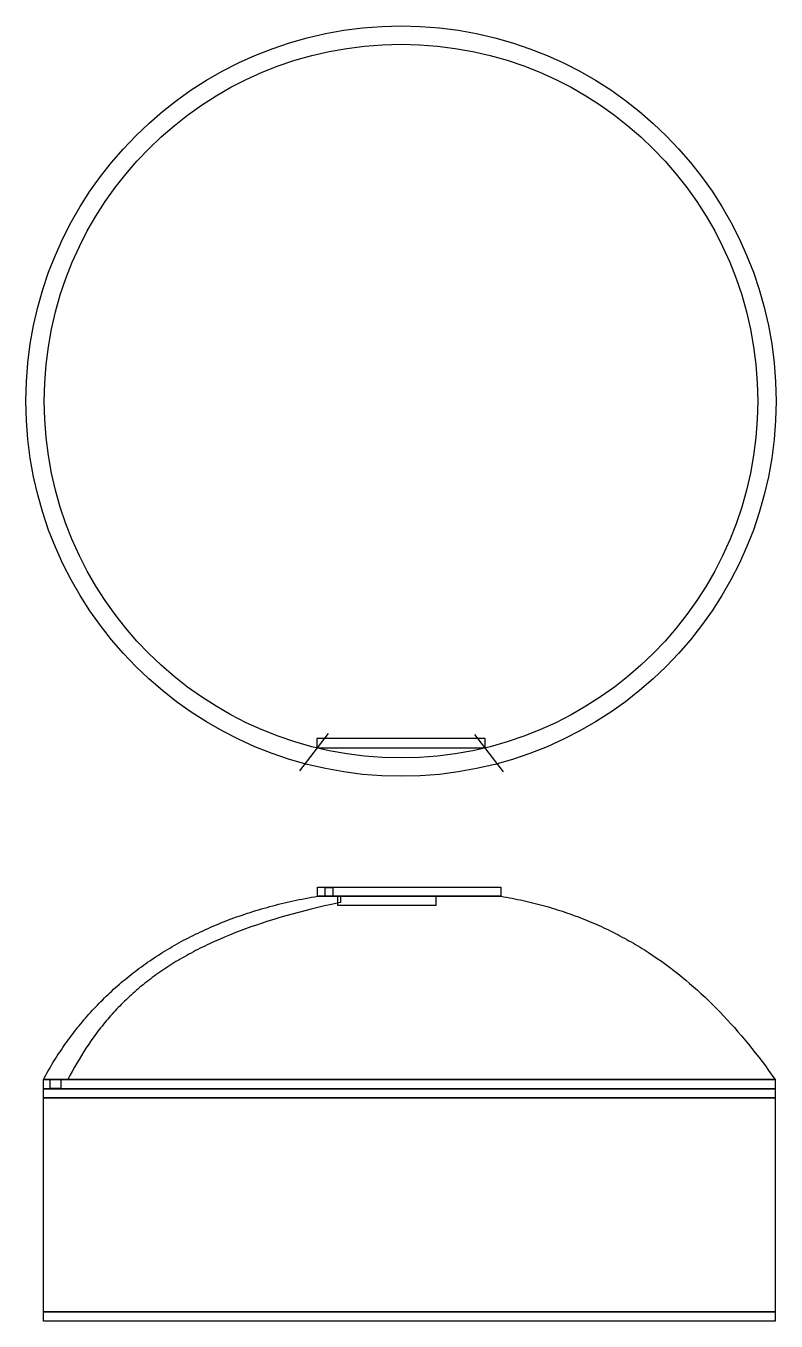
# Model space of a CAD drawing. Header units: metres. Extents: x -269 to 2726, y -36 to 1548.
# Drawn here: x 2235 to 2726, y 64 to 911 of the extents above; entities that cross this region are included whole.
import ezdxf

# ---------------------------------------------------------------- set-up
doc = ezdxf.new("R2010")
doc.units = ezdxf.units.M
doc.layers.add('Page1', color=7, linetype='CONTINUOUS')

msp = doc.modelspace()

# ---------------------------------------------------------------- linework, layer by layer
at = {"layer": 'Page1'}
for p, q in [((2432.969009, 448.513917), (2414.214932, 424.052078)), ((2528.843112, 447.79637), (2547.597189, 423.334531))]:
    msp.add_line(p, q, dxfattribs=at)
for points in [[(2425.679688, 439.138415), (2535.679688, 439.138415), (2535.679688, 445.138415), (2425.679688, 445.138415), (2425.679688, 439.138415)], [(2426.093607, 347.926941), (2546.093607, 347.926941), (2546.093607, 341.926941), (2426.093607, 341.926941), (2426.093607, 347.926941)], [(2431.093607, 347.726941), (2436.093607, 347.726941), (2436.093607, 341.926941), (2431.093607, 341.926941), (2431.093607, 347.726941)], [(2246.593506, 221.926941), (2247.373779, 223.370529), (2248.163818, 224.807541), (2248.963623, 226.23793), (2249.773438, 227.661682), (2250.592773, 229.078751), (2251.421875, 230.489105), (2252.260742, 231.892715), (2253.109375, 233.289536), (2253.968018, 234.679565), (2254.836182, 236.062729), (2255.714355, 237.439026), (2256.602051, 238.808411), (2257.499756, 240.170853), (2258.407227, 241.526321), (2259.324219, 242.874771), (2260.251221, 244.216187), (2261.187988, 245.550522), (2262.134521, 246.877747), (2263.09082, 248.19783), (2264.056885, 249.510727), (2265.032715, 250.816422), (2266.018555, 252.114883), (2267.013916, 253.406067), (2268.019287, 254.689926), (2269.03418, 255.966461), (2270.059082, 257.235626), (2271.093506, 258.497375), (2272.137939, 259.751678), (2273.192139, 260.998505), (2274.256104, 262.237823), (2275.329834, 263.469635), (2276.413574, 264.693848), (2277.506836, 265.910461), (2278.609863, 267.119415), (2279.7229, 268.320709), (2280.845703, 269.514313), (2281.978027, 270.700165), (2283.120361, 271.878235), (2284.272461, 273.048523), (2285.43457, 274.210968), (2286.606201, 275.36554), (2287.787598, 276.512207), (2288.979004, 277.65094), (2290.179932, 278.781708), (2291.390869, 279.904449), (2292.611572, 281.019165), (2293.842041, 282.125824), (2295.082275, 283.224365), (2296.332275, 284.314789), (2297.592285, 285.397034), (2298.861816, 286.471069), (2300.141357, 287.536896), (2301.430664, 288.594421), (2302.729736, 289.643677), (2304.038574, 290.68457), (2305.357178, 291.717133), (2306.685791, 292.741272), (2308.023926, 293.756989), (2309.37207, 294.764221), (2310.72998, 295.76297), (2312.097656, 296.753174), (2313.475098, 297.734802), (2314.862549, 298.707855), (2316.259521, 299.672272), (2317.666504, 300.628021), (2319.083252, 301.575073), (2320.509766, 302.513397), (2321.946045, 303.442963), (2323.392334, 304.363708), (2324.848145, 305.275635), (2326.313965, 306.178711), (2327.789551, 307.072876), (2329.274902, 307.95813), (2330.770264, 308.834412), (2332.275146, 309.701691), (2333.790039, 310.559937), (2335.314697, 311.409119), (2336.849121, 312.249237), (2338.393311, 313.0802), (2339.94751, 313.902008), (2341.51123, 314.71463), (2343.084961, 315.518005), (2344.668457, 316.312134), (2346.261963, 317.096954), (2347.86499, 317.872467), (2349.478027, 318.638611), (2351.10083, 319.395386), (2352.733398, 320.1427), (2354.375732, 320.880585), (2356.028076, 321.608948), (2357.690186, 322.32782), (2359.362061, 323.037109), (2361.043701, 323.736816), (2362.735352, 324.42688), (2364.436523, 325.1073), (2366.147705, 325.778046), (2367.868652, 326.439056), (2369.599609, 327.090302), (2371.340088, 327.731781), (2373.090576, 328.363403), (2374.85083, 328.985199), (2376.621094, 329.597076), (2378.400879, 330.199066), (2380.190674, 330.791077), (2381.990234, 331.373108), (2383.799561, 331.945099), (2385.618896, 332.50708), (2387.447998, 333.058929), (2389.286865, 333.600677), (2391.135498, 334.132263), (2392.994141, 334.653687), (2394.862549, 335.164856), (2396.740723, 335.665802), (2398.628662, 336.156433), (2400.526611, 336.63678), (2402.434326, 337.10675), (2404.351807, 337.566345), (2406.279053, 338.015503), (2408.216309, 338.454224), (2410.16333, 338.882477), (2412.120117, 339.300171), (2414.086914, 339.707336), (2416.063477, 340.103943), (2418.049805, 340.489899), (2420.045898, 340.865234), (2422.052002, 341.229858), (2424.067871, 341.583771), (2426.093506, 341.926941), (2426.093506, 341.926941), (2546.093506, 341.926941), (2546.093506, 341.926941), (2547.932861, 341.612701), (2549.763428, 341.287903), (2551.585693, 340.952576), (2553.399658, 340.60675), (2555.205078, 340.250458), (2557.002441, 339.883667), (2558.791504, 339.506439), (2560.572266, 339.118774), (2562.344727, 338.720673), (2564.109375, 338.312195), (2565.865479, 337.893311), (2567.61377, 337.464081), (2569.354004, 337.024475), (2571.086182, 336.574554), (2572.810547, 336.114319), (2574.526855, 335.643799), (2576.235352, 335.162964), (2577.935791, 334.671875), (2579.628662, 334.170563), (2581.313721, 333.658997), (2582.990967, 333.137238), (2584.6604, 332.605255), (2586.322266, 332.06311), (2587.976563, 331.510803), (2589.623291, 330.948364), (2591.262451, 330.375793), (2592.894043, 329.793121), (2594.518066, 329.200348), (2596.134766, 328.597504), (2597.744141, 327.984589), (2599.345947, 327.361664), (2600.940674, 326.728699), (2602.527832, 326.085724), (2604.10791, 325.43277), (2605.680664, 324.769836), (2607.246338, 324.096954), (2608.804932, 323.414154), (2610.356445, 322.721405), (2611.900635, 322.018768), (2613.437988, 321.306244), (2614.968262, 320.583862), (2616.491699, 319.851624), (2618.008057, 319.109558), (2619.517822, 318.357697), (2621.020508, 317.596008), (2622.516357, 316.824554), (2624.005615, 316.043304), (2625.488037, 315.25235), (2626.963867, 314.45166), (2628.432861, 313.641235), (2629.895264, 312.821136), (2631.351318, 311.991364), (2632.800537, 311.151917), (2634.243408, 310.302826), (2635.679932, 309.444122), (2637.109863, 308.575806), (2638.533447, 307.697906), (2639.950684, 306.810425), (2641.361572, 305.913391), (2642.766113, 305.006836), (2645.556641, 303.165131), (2648.32251, 301.285492), (2651.063965, 299.368042), (2653.78125, 297.412903), (2656.474854, 295.420258), (2659.14502, 293.390198), (2661.792236, 291.322906), (2664.41626, 289.218475), (2667.017822, 287.077057), (2669.596924, 284.898804), (2672.154297, 282.683838), (2674.689941, 280.432312), (2677.204102, 278.144379), (2679.697266, 275.820129), (2682.169678, 273.459747), (2684.621338, 271.063324), (2687.053223, 268.631042), (2689.464844, 266.163025), (2691.857178, 263.659393), (2694.22998, 261.1203), (2696.583984, 258.545898), (2698.919189, 255.936295), (2701.236084, 253.291656), (2703.534912, 250.612106), (2705.815918, 247.897781), (2708.079346, 245.148819), (2710.325684, 242.365372), (2712.555176, 239.547562), (2714.767822, 236.695526), (2716.964355, 233.809418), (2719.14502, 230.889374), (2721.309814, 227.935516), (2723.459229, 224.947998), (2725.593506, 221.926941), (2725.593506, 221.926941), (2246.593506, 221.926941)], [(2441.093607, 341.926941), (2441.080761, 341.878313), (2441.072064, 341.748788), (2441.065028, 341.293371), (2441.077773, 339.921362), (2441.098435, 338.552142), (2441.101295, 338.100212), (2441.093607, 337.926941), (2441.093607, 337.926941), (2438.084821, 337.278473), (2435.107653, 336.621561), (2435.107653, 336.621561), (2430.644494, 335.607214), (2426.253062, 334.57299), (2421.932603, 333.518658), (2417.68236, 332.443983), (2413.501579, 331.348733), (2409.389504, 330.232676), (2405.34538, 329.095577), (2401.36845, 327.937205), (2397.45796, 326.757326), (2393.613154, 325.555707), (2389.833277, 324.332115), (2386.117573, 323.086318), (2382.465287, 321.818082), (2378.875663, 320.527174), (2375.347947, 319.213361), (2371.881381, 317.876411), (2368.475212, 316.516091), (2365.128683, 315.132167), (2361.84104, 313.724407), (2360.219064, 313.011515), (2358.611526, 312.292577), (2357.018331, 311.567563), (2355.439386, 310.836444), (2353.874595, 310.099192), (2352.323865, 309.355777), (2350.787101, 308.606169), (2349.264207, 307.850341), (2347.755091, 307.088262), (2346.259658, 306.319904), (2344.777812, 305.545237), (2343.30946, 304.764232), (2341.854508, 303.976861), (2340.41286, 303.183093), (2338.984423, 302.382901), (2337.569101, 301.576254), (2336.166802, 300.763125), (2334.777429, 299.943482), (2333.400889, 299.117299), (2332.037087, 298.284544), (2330.685929, 297.44519), (2329.34732, 296.599207), (2328.021166, 295.746566), (2326.707373, 294.887238), (2325.405846, 294.021194), (2324.11649, 293.148404), (2322.839212, 292.26884), (2321.573917, 291.382472), (2320.32051, 290.489271), (2319.078896, 289.589209), (2317.848983, 288.682255), (2316.630674, 287.768382), (2315.423876, 286.847559), (2314.228494, 285.919758), (2313.044434, 284.984949), (2311.871601, 284.043104), (2310.709901, 283.094193), (2309.55924, 282.138188), (2308.419523, 281.175058), (2307.290655, 280.204776), (2306.172542, 279.227311), (2305.065091, 278.242635), (2303.968205, 277.250718), (2302.881792, 276.251532), (2301.805756, 275.245048), (2300.740003, 274.231235), (2299.684438, 273.210066), (2298.638968, 272.181511), (2297.603497, 271.14554), (2296.577932, 270.102125), (2295.562178, 269.051237), (2294.55614, 267.992847), (2293.559724, 266.926924), (2292.572836, 265.853441), (2291.59538, 264.772369), (2290.627264, 263.683677), (2289.668392, 262.587337), (2288.718669, 261.48332), (2287.778003, 260.371596), (2286.846297, 259.252137), (2285.923457, 258.124914), (2285.00939, 256.989896), (2284.104001, 255.847056), (2283.207195, 254.696364), (2282.318877, 253.537791), (2281.438954, 252.371308), (2279.703914, 250.014494), (2278.001318, 247.625691), (2276.330411, 245.204664), (2274.690438, 242.751181), (2273.080643, 240.265009), (2271.50027, 237.745914), (2269.948565, 235.193665), (2268.424772, 232.608028), (2266.928135, 229.98877), (2265.457899, 227.335658), (2264.013308, 224.648459), (2262.593607, 221.926941)], [(2439.297434, 341.926941), (2503.442766, 341.926941), (2503.442766, 335.926941), (2439.297434, 335.926941), (2439.297434, 341.926941)], [(2246.593607, 221.926941), (2725.59343, 221.926941), (2725.59343, 215.926941), (2246.593607, 215.926941), (2246.593607, 221.926941)], [(2251.093607, 221.926941), (2258.093607, 221.926941), (2258.093607, 216.12694), (2251.093607, 216.12694), (2251.093607, 221.926941)], [(2246.593607, 215.926941), (2725.593519, 215.926941), (2725.593519, 209.926941), (2246.593607, 209.926941), (2246.593607, 215.926941)], [(2246.593607, 209.926941), (2725.593519, 209.926941), (2725.593519, 69.926941), (2246.593607, 69.926941), (2246.593607, 209.926941)], [(2246.593696, 69.926941), (2725.593607, 69.926941), (2725.593607, 63.926941), (2246.593696, 63.926941), (2246.593696, 69.926941)]]:
    msp.add_lwpolyline(points, dxfattribs=at)
for radius in [245.5, 233.5]:
    msp.add_circle((2480.678639, 665.92411), radius, dxfattribs=at)

doc.saveas('drawing.dxf')
